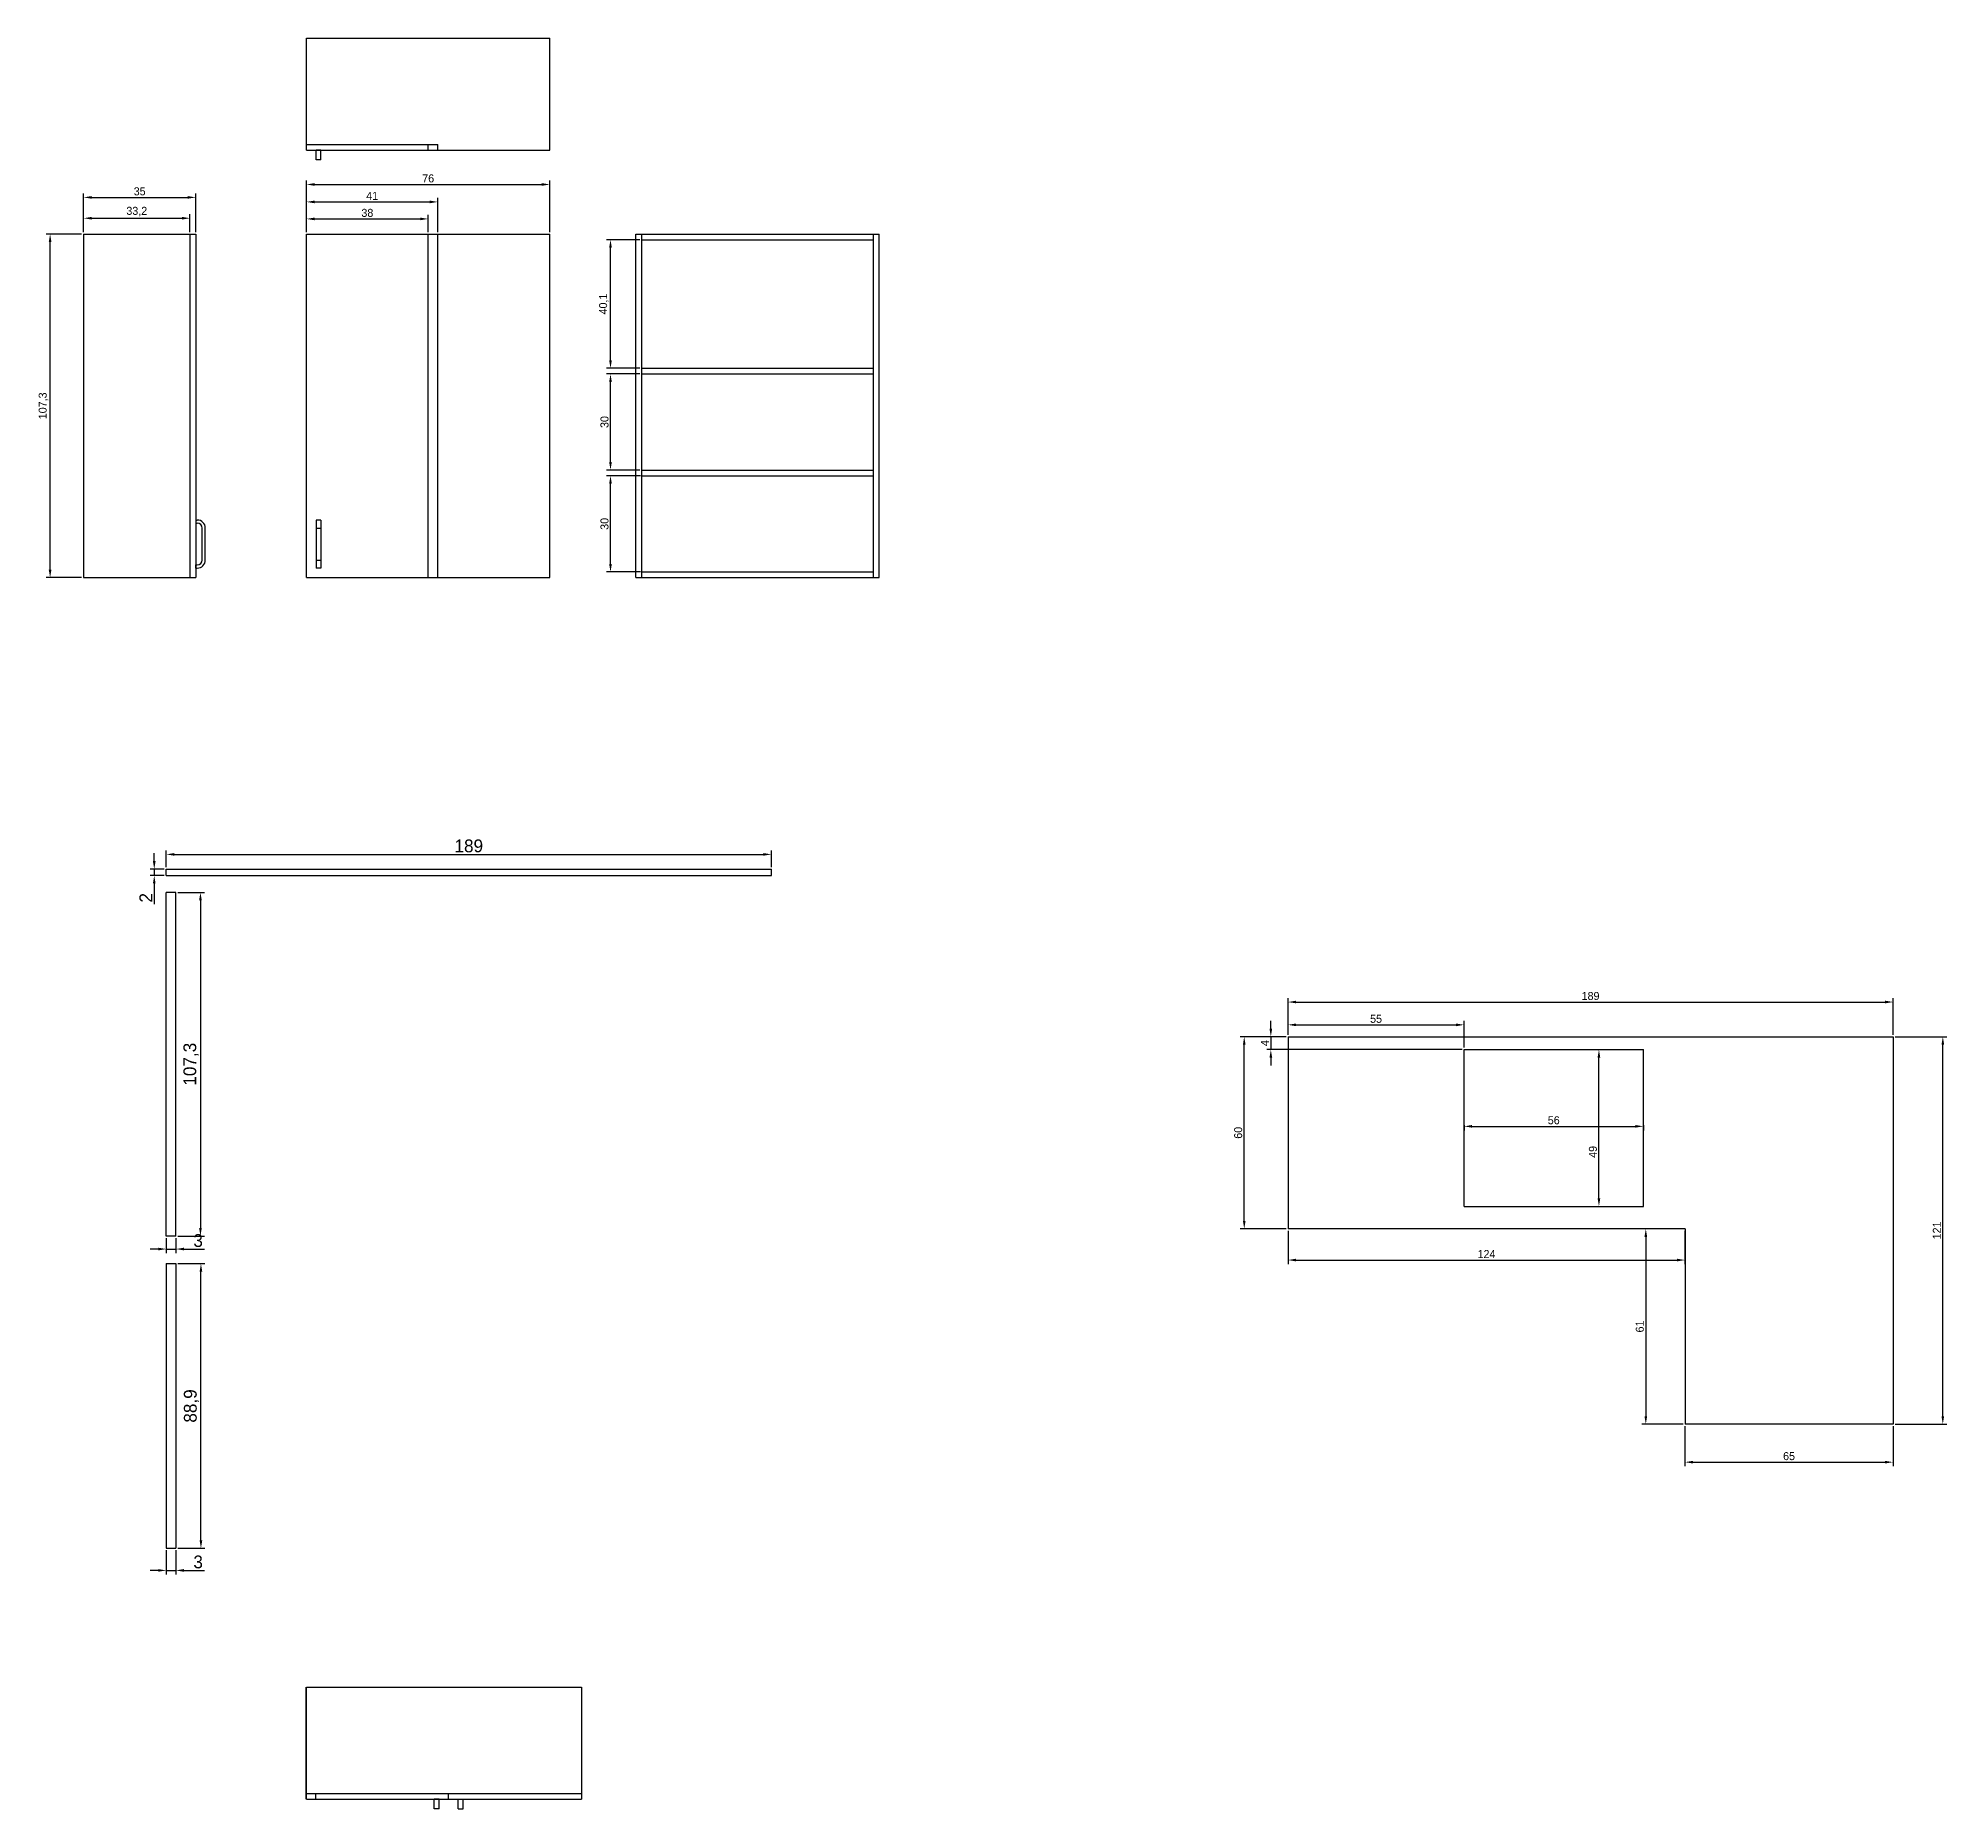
# Model space of a CAD drawing. Header units: millimetres. Extents: x 369 to 7898, y -3373 to 1610.
# Drawn here: x 1380 to 1976, y -292 to 260 of the extents above; entities that cross this region are included whole.
import ezdxf

# ---------------------------------------------------------------- set-up
doc = ezdxf.new("R2010")
doc.units = ezdxf.units.MM
doc.layers.add('Wymiar', color=7, linetype='Continuous', true_color=0x9e9e9e)
doc.dimstyles.new('ISO-25', dxfattribs={"dimtxt": 2.5, "dimasz": 2.5, "dimexe": 1.25, "dimexo": 0.625, "dimtad": 1, "dimtxsty": 'Standard', "dimcen": 2.5, "dimadec": 0, "dimazin": 0, "dimtfac": 1, "dimtmove": 0, "dimatfit": 3, "dimfxl": 1, "dimarcsym": 0})

# ---------------------------------------------------------------- blocks, each defined once
blk = doc.blocks.new('Z$W@#27982')
for p, q in [((0, 3), (0, 2.5)), ((0, 3), (1, 3)), ((1, 3), (1, 2.5)), ((2.5, 1), (12.5, 1)), ((2.5, 0), (12.5, 0)), ((15, 3), (14, 3)), ((14, 3), (14, 2.5)), ((15, 3), (15, 2.5))]:
    blk.add_line(p, q)
for centre, radius, start, end in [((2.5, 2.5), 2.5, 180, 270), ((2.5, 2.5), 1.5, 180, 270), ((12.5, 2.5), 1.5, 270, 0), ((12.5, 2.5), 2.5, 270, 0)]:
    blk.add_arc(centre, radius, start, end)
blk = doc.blocks.new('Z$W@#7927')
for p, q in [((0, 107.3), (35, 107.3)), ((0, 107.3), (0, 0)), ((33.2, 107.3), (33.2, 0)), ((35, 107.3), (35, 0)), ((0, 0), (35, 0))]:
    blk.add_line(p, q)
at = {"rotation": 90}
blk.add_blockref('Z$W@#27982', (38, 3), dxfattribs=at)
blk = doc.blocks.new('Z$W@#292')
for p, q in [((0, 1.5), (15, 1.5)), ((0, 1.5), (0, 0)), ((0, 0), (15, 0)), ((2.5, 0), (2.5, 1.5)), ((12.5, 0), (12.5, 1.5)), ((15, 1.5), (15, 0))]:
    blk.add_line(p, q)
blk = doc.blocks.new('Z$W@#30148')
for p, q in [((0, 107.3), (76, 107.3)), ((0, 0), (0, 107.3)), ((38, 0), (38, 107.3)), ((41, 0), (41, 107.3)), ((76, 0), (76, 107.3)), ((0, 0), (76, 0))]:
    blk.add_line(p, q)
at = {"rotation": -90.00000000000001}
blk.add_blockref('Z$W@#292', (3, 18), dxfattribs=at)
blk = doc.blocks.new('Z$W@#29328')
for p, q in [((0, 107.3), (76, 107.3)), ((0, 0), (0, 107.3)), ((1.8, 0), (1.8, 107.3)), ((1.8, 105.5), (74.2, 105.5)), ((74.2, 0), (74.2, 107.3)), ((76, 0), (76, 107.3)), ((1.8, 65.4), (74.2, 65.4)), ((1.8, 63.6), (74.2, 63.6)), ((1.8, 33.6), (74.2, 33.6)), ((1.8, 31.8), (74.2, 31.8)), ((0, 0), (76, 0)), ((1.8, 1.8), (74.2, 1.8))]:
    blk.add_line(p, q)
blk = doc.blocks.new('Z$W@#4144')
for p, q in [((0, 0), (0, 3)), ((1.5, 3), (0, 3)), ((1.5, 0), (0, 0)), ((1.5, 0), (1.5, 3))]:
    blk.add_line(p, q)
blk = doc.blocks.new('Z$W@#31160')
for p, q in [((0, 38), (76, 38)), ((0, 3), (0, 38)), ((76, 3), (76, 38)), ((0, 4.8), (41, 4.8)), ((0, 3), (76, 3)), ((38, 3), (38, 4.8)), ((41, 3), (41, 4.8))]:
    blk.add_line(p, q)
blk.add_blockref('Z$W@#4144', (3, 0))
blk = doc.blocks.new('*D400')
at = {"layer": 'Defpoints', "color": 0}
for p in [(1383.84, 199.31), (1394.32, 199.31), (1394.32, 92.01)]:
    blk.add_point(p, dxfattribs=at)
at = {"layer": 'Wymiar', "color": 0, "lineweight": -2}
for p, q in [((1393.7, 199.31), (1382.59, 199.31)), ((1383.84, 94.51), (1383.84, 196.81)), ((1393.7, 92.01), (1382.59, 92.01))]:
    blk.add_line(p, q, dxfattribs=at)
at = {"layer": 'Wymiar', "color": 0}
for points in [[(1384.26, 196.81), (1383.42, 196.81), (1383.84, 199.31)], [(1383.42, 94.51), (1384.26, 94.51), (1383.84, 92.01)]]:
    blk.add_solid(points, dxfattribs=at)
at = {"layer": 'Wymiar', "color": 0, "insert": (1381.76, 145.66), "char_height": 2.5, "attachment_point": 5, "rotation": 90}
blk.add_mtext('107,3', dxfattribs=at)
blk = doc.blocks.new('*D401')
at = {"layer": 'Defpoints', "color": 0}
for p in [(1427.52, 204.25), (1394.32, 199.31), (1427.52, 199.31)]:
    blk.add_point(p, dxfattribs=at)
at = {"layer": 'Wymiar', "color": 0, "lineweight": -2}
for p, q in [((1394.32, 199.93), (1394.32, 205.5)), ((1396.82, 204.25), (1425.02, 204.25)), ((1427.52, 199.93), (1427.52, 205.5))]:
    blk.add_line(p, q, dxfattribs=at)
at = {"layer": 'Wymiar', "color": 0}
for points in [[(1396.82, 204.67), (1396.82, 203.83), (1394.32, 204.25)], [(1425.02, 203.83), (1425.02, 204.67), (1427.52, 204.25)]]:
    blk.add_solid(points, dxfattribs=at)
at = {"layer": 'Wymiar', "color": 0, "insert": (1410.92, 206.33), "char_height": 2.5, "attachment_point": 5}
blk.add_mtext('33,2', dxfattribs=at)
blk = doc.blocks.new('*D402')
at = {"layer": 'Defpoints', "color": 0}
for p in [(1429.32, 210.77), (1394.32, 199.31), (1429.32, 199.31)]:
    blk.add_point(p, dxfattribs=at)
at = {"layer": 'Wymiar', "color": 0, "lineweight": -2}
for p, q in [((1394.32, 199.93), (1394.32, 212.02)), ((1396.82, 210.77), (1426.82, 210.77)), ((1429.32, 199.93), (1429.32, 212.02))]:
    blk.add_line(p, q, dxfattribs=at)
at = {"layer": 'Wymiar', "color": 0}
for points in [[(1396.82, 211.18), (1396.82, 210.35), (1394.32, 210.77)], [(1426.82, 210.35), (1426.82, 211.18), (1429.32, 210.77)]]:
    blk.add_solid(points, dxfattribs=at)
at = {"layer": 'Wymiar', "color": 0, "insert": (1411.82, 212.64), "char_height": 2.5, "attachment_point": 5}
blk.add_mtext('35', dxfattribs=at)
blk = doc.blocks.new('*D404')
at = {"layer": 'Defpoints', "color": 0}
for p in [(1501.94, 204.04), (1463.94, 199.31), (1501.94, 199.31)]:
    blk.add_point(p, dxfattribs=at)
at = {"layer": 'Wymiar', "color": 0, "lineweight": -2}
for p, q in [((1463.94, 199.93), (1463.94, 205.29)), ((1466.44, 204.04), (1499.44, 204.04)), ((1501.94, 199.93), (1501.94, 205.29))]:
    blk.add_line(p, q, dxfattribs=at)
at = {"layer": 'Wymiar', "color": 0}
for points in [[(1466.44, 204.45), (1466.44, 203.62), (1463.94, 204.04)], [(1499.44, 203.62), (1499.44, 204.45), (1501.94, 204.04)]]:
    blk.add_solid(points, dxfattribs=at)
at = {"layer": 'Wymiar', "color": 0, "insert": (1482.94, 205.91), "char_height": 2.5, "attachment_point": 5}
blk.add_mtext('38', dxfattribs=at)
blk = doc.blocks.new('*D405')
at = {"layer": 'Defpoints', "color": 0}
for p in [(1504.94, 209.34), (1463.94, 199.31), (1504.94, 199.31)]:
    blk.add_point(p, dxfattribs=at)
at = {"layer": 'Wymiar', "color": 0, "lineweight": -2}
for p, q in [((1463.94, 199.93), (1463.94, 210.59)), ((1466.44, 209.34), (1502.44, 209.34)), ((1504.94, 199.93), (1504.94, 210.59))]:
    blk.add_line(p, q, dxfattribs=at)
at = {"layer": 'Wymiar', "color": 0}
for points in [[(1466.44, 209.76), (1466.44, 208.92), (1463.94, 209.34)], [(1502.44, 208.92), (1502.44, 209.76), (1504.94, 209.34)]]:
    blk.add_solid(points, dxfattribs=at)
at = {"layer": 'Wymiar', "color": 0, "insert": (1484.44, 211.22), "char_height": 2.5, "attachment_point": 5}
blk.add_mtext('41', dxfattribs=at)
blk = doc.blocks.new('*D406')
at = {"layer": 'Defpoints', "color": 0}
for p in [(1539.94, 214.8), (1463.94, 199.31), (1539.94, 199.31)]:
    blk.add_point(p, dxfattribs=at)
at = {"layer": 'Wymiar', "color": 0, "lineweight": -2}
for p, q in [((1463.94, 199.93), (1463.94, 216.05)), ((1466.44, 214.8), (1537.44, 214.8)), ((1539.94, 199.93), (1539.94, 216.05))]:
    blk.add_line(p, q, dxfattribs=at)
at = {"layer": 'Wymiar', "color": 0}
for points in [[(1466.44, 215.21), (1466.44, 214.38), (1463.94, 214.8)], [(1537.44, 214.38), (1537.44, 215.21), (1539.94, 214.8)]]:
    blk.add_solid(points, dxfattribs=at)
at = {"layer": 'Wymiar', "color": 0, "insert": (1501.94, 216.67), "char_height": 2.5, "attachment_point": 5}
blk.add_mtext('76', dxfattribs=at)
blk = doc.blocks.new('*D407')
at = {"layer": 'Defpoints', "color": 0}
for p in [(1558.89, 123.81), (1568.93, 123.81), (1568.93, 93.81)]:
    blk.add_point(p, dxfattribs=at)
at = {"layer": 'Wymiar', "color": 0, "lineweight": -2}
for p, q in [((1568.31, 123.81), (1557.64, 123.81)), ((1558.89, 96.31), (1558.89, 121.31)), ((1568.31, 93.81), (1557.64, 93.81))]:
    blk.add_line(p, q, dxfattribs=at)
at = {"layer": 'Wymiar', "color": 0}
for points in [[(1559.31, 121.31), (1558.47, 121.31), (1558.89, 123.81)], [(1558.47, 96.31), (1559.31, 96.31), (1558.89, 93.81)]]:
    blk.add_solid(points, dxfattribs=at)
at = {"layer": 'Wymiar', "color": 0, "insert": (1557.02, 108.81), "char_height": 2.5, "attachment_point": 5, "rotation": 90}
blk.add_mtext('30', dxfattribs=at)
blk = doc.blocks.new('*D408')
at = {"layer": 'Defpoints', "color": 0}
for p in [(1558.89, 155.61), (1568.65, 155.61), (1568.65, 125.61)]:
    blk.add_point(p, dxfattribs=at)
at = {"layer": 'Wymiar', "color": 0, "lineweight": -2}
for p, q in [((1568.03, 155.61), (1557.64, 155.61)), ((1558.89, 128.11), (1558.89, 153.11)), ((1568.03, 125.61), (1557.64, 125.61))]:
    blk.add_line(p, q, dxfattribs=at)
at = {"layer": 'Wymiar', "color": 0}
for points in [[(1559.31, 153.11), (1558.47, 153.11), (1558.89, 155.61)], [(1558.47, 128.11), (1559.31, 128.11), (1558.89, 125.61)]]:
    blk.add_solid(points, dxfattribs=at)
at = {"layer": 'Wymiar', "color": 0, "insert": (1557.02, 140.61), "char_height": 2.5, "attachment_point": 5, "rotation": 90}
blk.add_mtext('30', dxfattribs=at)
blk = doc.blocks.new('*D409')
at = {"layer": 'Defpoints', "color": 0}
for p in [(1558.89, 197.51), (1568.65, 197.51), (1568.65, 157.41)]:
    blk.add_point(p, dxfattribs=at)
at = {"layer": 'Wymiar', "color": 0, "lineweight": -2}
for p, q in [((1568.03, 197.51), (1557.64, 197.51)), ((1558.89, 159.91), (1558.89, 195.01)), ((1568.03, 157.41), (1557.64, 157.41))]:
    blk.add_line(p, q, dxfattribs=at)
at = {"layer": 'Wymiar', "color": 0}
for points in [[(1559.31, 195.01), (1558.47, 195.01), (1558.89, 197.51)], [(1558.47, 159.91), (1559.31, 159.91), (1558.89, 157.41)]]:
    blk.add_solid(points, dxfattribs=at)
at = {"layer": 'Wymiar', "color": 0, "insert": (1556.81, 177.46), "char_height": 2.5, "attachment_point": 5, "rotation": 90}
blk.add_mtext('40,1', dxfattribs=at)
blk = doc.blocks.new('Z$W@#961')
for p, q in [((0, 0), (0, 2)), ((0, 2), (189, 2)), ((0, 0), (189, 0)), ((189, 0), (189, 2))]:
    blk.add_line(p, q)
blk = doc.blocks.new('Z$W@#29175')
for p, q in [((3, 107.3), (0, 107.3)), ((0, 0), (0, 107.3)), ((3, 0), (3, 107.3)), ((3, 0), (0, 0))]:
    blk.add_line(p, q)
blk = doc.blocks.new('Z$W@#19157')
for p, q in [((0, 88.9), (3, 88.9)), ((0, 88.9), (0, 0)), ((3, 88.9), (3, 0)), ((0, 0), (3, 0))]:
    blk.add_line(p, q)
blk = doc.blocks.new('*D446')
at = {"layer": 'Defpoints', "color": 0}
for p in [(1420.13, 1), (1609.13, 5.59), (1609.13, 1)]:
    blk.add_point(p, dxfattribs=at)
at = {"layer": 'Wymiar', "color": 0, "lineweight": -2}
for p, q in [((1420.13, 1.62), (1420.13, 6.84)), ((1609.13, 1.62), (1609.13, 6.84)), ((1422.63, 5.59), (1606.63, 5.59))]:
    blk.add_line(p, q, dxfattribs=at)
at = {"layer": 'Wymiar', "color": 0}
for points in [[(1422.63, 6.01), (1422.63, 5.17), (1420.13, 5.59)], [(1606.63, 5.17), (1606.63, 6.01), (1609.13, 5.59)]]:
    blk.add_solid(points, dxfattribs=at)
at = {"layer": 'Wymiar', "color": 0, "insert": (1514.63, 8.22), "char_height": 4, "attachment_point": 5}
blk.add_mtext('189', dxfattribs=at)
blk = doc.blocks.new('*D447')
at = {"layer": 'Defpoints', "color": 0}
for p in [(1420.13, 1), (1416.38, -1), (1420.13, -1)]:
    blk.add_point(p, dxfattribs=at)
at = {"layer": 'Wymiar', "color": 0, "lineweight": -2}
for p, q in [((1416.38, 3.5), (1416.38, 6)), ((1419.51, 1), (1415.13, 1)), ((1416.38, 1), (1416.38, -1)), ((1419.51, -1), (1415.13, -1)), ((1416.38, -3.5), (1416.38, -9.92))]:
    blk.add_line(p, q, dxfattribs=at)
at = {"layer": 'Wymiar', "color": 0}
for points in [[(1415.96, 3.5), (1416.79, 3.5), (1416.38, 1)], [(1416.79, -3.5), (1415.96, -3.5), (1416.38, -1)]]:
    blk.add_solid(points, dxfattribs=at)
at = {"layer": 'Wymiar', "color": 0, "insert": (1413.75, -7.96), "char_height": 4, "attachment_point": 5, "rotation": 90}
blk.add_mtext('2', dxfattribs=at)
blk = doc.blocks.new('*D448')
at = {"layer": 'Defpoints', "color": 0}
for p in [(1423.13, -6.29), (1423.13, -113.59), (1430.81, -113.59)]:
    blk.add_point(p, dxfattribs=at)
at = {"layer": 'Wymiar', "color": 0, "lineweight": -2}
for p, q in [((1423.76, -6.29), (1432.06, -6.29)), ((1430.81, -8.79), (1430.81, -111.09)), ((1423.76, -113.59), (1432.06, -113.59))]:
    blk.add_line(p, q, dxfattribs=at)
at = {"layer": 'Wymiar', "color": 0}
for points in [[(1431.22, -8.79), (1430.39, -8.79), (1430.81, -6.29)], [(1430.39, -111.09), (1431.22, -111.09), (1430.81, -113.59)]]:
    blk.add_solid(points, dxfattribs=at)
at = {"layer": 'Wymiar', "color": 0, "insert": (1427.85, -59.94), "char_height": 4, "attachment_point": 5, "rotation": 90}
blk.add_mtext('107,3', dxfattribs=at)
blk = doc.blocks.new('*D449')
at = {"layer": 'Defpoints', "color": 0}
for p in [(1420.13, -113.59), (1423.13, -113.59), (1423.13, -117.66)]:
    blk.add_point(p, dxfattribs=at)
at = {"layer": 'Wymiar', "color": 0, "lineweight": -2}
for p, q in [((1417.63, -117.66), (1415.13, -117.66)), ((1420.13, -114.22), (1420.13, -118.91)), ((1420.13, -117.66), (1423.13, -117.66)), ((1423.13, -114.22), (1423.13, -118.91)), ((1425.63, -117.66), (1432.05, -117.66))]:
    blk.add_line(p, q, dxfattribs=at)
at = {"layer": 'Wymiar', "color": 0}
for points in [[(1417.63, -118.07), (1417.63, -117.24), (1420.13, -117.66)], [(1425.63, -117.24), (1425.63, -118.07), (1423.13, -117.66)]]:
    blk.add_solid(points, dxfattribs=at)
at = {"layer": 'Wymiar', "color": 0, "insert": (1430.09, -115.03), "char_height": 4, "attachment_point": 5}
blk.add_mtext('3', dxfattribs=at)
blk = doc.blocks.new('*D450')
at = {"layer": 'Defpoints', "color": 0}
for p in [(1423.13, -122.21), (1430.96, -122.21), (1423.13, -211.11)]:
    blk.add_point(p, dxfattribs=at)
at = {"layer": 'Wymiar', "color": 0, "lineweight": -2}
for p, q in [((1423.76, -122.21), (1432.21, -122.21)), ((1430.96, -208.61), (1430.96, -124.71)), ((1423.76, -211.11), (1432.21, -211.11))]:
    blk.add_line(p, q, dxfattribs=at)
at = {"layer": 'Wymiar', "color": 0}
for points in [[(1431.38, -124.71), (1430.54, -124.71), (1430.96, -122.21)], [(1430.54, -208.61), (1431.38, -208.61), (1430.96, -211.11)]]:
    blk.add_solid(points, dxfattribs=at)
at = {"layer": 'Wymiar', "color": 0, "insert": (1428, -166.66), "char_height": 4, "attachment_point": 5, "rotation": 90}
blk.add_mtext('88,9', dxfattribs=at)
blk = doc.blocks.new('*D451')
at = {"layer": 'Defpoints', "color": 0}
for p in [(1420.13, -211.11), (1423.13, -211.11), (1423.13, -218.01)]:
    blk.add_point(p, dxfattribs=at)
at = {"layer": 'Wymiar', "color": 0, "lineweight": -2}
for p, q in [((1420.13, -211.74), (1420.13, -219.26)), ((1423.13, -211.74), (1423.13, -219.26)), ((1417.63, -218.01), (1415.13, -218.01)), ((1420.13, -218.01), (1423.13, -218.01)), ((1425.63, -218.01), (1432.05, -218.01))]:
    blk.add_line(p, q, dxfattribs=at)
at = {"layer": 'Wymiar', "color": 0}
for points in [[(1417.63, -218.43), (1417.63, -217.6), (1420.13, -218.01)], [(1425.63, -217.6), (1425.63, -218.43), (1423.13, -218.01)]]:
    blk.add_solid(points, dxfattribs=at)
at = {"layer": 'Wymiar', "color": 0, "insert": (1430.09, -215.39), "char_height": 4, "attachment_point": 5}
blk.add_mtext('3', dxfattribs=at)
blk = doc.blocks.new('Z$W@#6799')
for p, q in [((0, 38), (0, 3)), ((0, 3), (0, 38)), ((0.1, 38), (86, 38)), ((86, 38), (86, 3)), ((0.1, 4.8), (86, 4.8)), ((0.1, 3), (48.5, 3)), ((3, 3), (3, 4.8)), ((3, 3), (43.9, 3)), ((44.1, 3), (86, 3)), ((44.5, 3), (44.5, 4.8))]:
    blk.add_line(p, q)
blk.add_blockref('Z$W@#4144', (40, 0))
at = {"xscale": -1}
blk.add_blockref('Z$W@#4144', (49, 0), dxfattribs=at)
blk = doc.blocks.new('*D501')
at = {"layer": 'Defpoints', "color": 0}
for p in [(1959.52, -40.52), (1770.52, -51.35), (1959.52, -51.35)]:
    blk.add_point(p, dxfattribs=at)
at = {"layer": 'Wymiar', "color": 0, "lineweight": -2}
for p, q in [((1770.52, -50.72), (1770.52, -39.27)), ((1773.02, -40.52), (1957.02, -40.52)), ((1959.52, -50.72), (1959.52, -39.27))]:
    blk.add_line(p, q, dxfattribs=at)
at = {"layer": 'Wymiar', "color": 0}
for points in [[(1773.02, -40.1), (1773.02, -40.93), (1770.52, -40.52)], [(1957.02, -40.93), (1957.02, -40.1), (1959.52, -40.52)]]:
    blk.add_solid(points, dxfattribs=at)
at = {"layer": 'Wymiar', "color": 0, "insert": (1865.02, -38.64), "char_height": 2.5, "attachment_point": 5}
blk.add_mtext('189', dxfattribs=at)
blk = doc.blocks.new('*D502')
at = {"layer": 'Defpoints', "color": 0}
for p in [(1756.84, -51.35), (1770.52, -51.35), (1770.52, -111.35)]:
    blk.add_point(p, dxfattribs=at)
at = {"layer": 'Wymiar', "color": 0, "lineweight": -2}
for p, q in [((1769.9, -51.35), (1755.59, -51.35)), ((1756.84, -108.85), (1756.84, -53.85)), ((1769.9, -111.35), (1755.59, -111.35))]:
    blk.add_line(p, q, dxfattribs=at)
at = {"layer": 'Wymiar', "color": 0}
for points in [[(1757.26, -53.85), (1756.43, -53.85), (1756.84, -51.35)], [(1756.43, -108.85), (1757.26, -108.85), (1756.84, -111.35)]]:
    blk.add_solid(points, dxfattribs=at)
at = {"layer": 'Wymiar', "color": 0, "insert": (1754.97, -81.35), "char_height": 2.5, "attachment_point": 5, "rotation": 90}
blk.add_mtext('60', dxfattribs=at)
blk = doc.blocks.new('*D503')
at = {"layer": 'Defpoints', "color": 0}
for p in [(1770.52, -111.35), (1894.52, -111.35), (1894.52, -121.1)]:
    blk.add_point(p, dxfattribs=at)
at = {"layer": 'Wymiar', "color": 0, "lineweight": -2}
for p, q in [((1770.52, -111.97), (1770.52, -122.35)), ((1894.52, -111.97), (1894.52, -122.35)), ((1773.02, -121.1), (1892.02, -121.1))]:
    blk.add_line(p, q, dxfattribs=at)
at = {"layer": 'Wymiar', "color": 0}
for points in [[(1773.02, -120.68), (1773.02, -121.51), (1770.52, -121.1)], [(1892.02, -121.51), (1892.02, -120.68), (1894.52, -121.1)]]:
    blk.add_solid(points, dxfattribs=at)
at = {"layer": 'Wymiar', "color": 0, "insert": (1832.52, -119.22), "char_height": 2.5, "attachment_point": 5}
blk.add_mtext('124', dxfattribs=at)
blk = doc.blocks.new('*D504')
at = {"layer": 'Defpoints', "color": 0}
for p in [(1894.52, -111.35), (1882.28, -172.35), (1894.52, -172.35)]:
    blk.add_point(p, dxfattribs=at)
at = {"layer": 'Wymiar', "color": 0, "lineweight": -2}
for p, q in [((1893.9, -111.35), (1881.03, -111.35)), ((1882.28, -113.85), (1882.28, -169.85)), ((1893.9, -172.35), (1881.03, -172.35))]:
    blk.add_line(p, q, dxfattribs=at)
at = {"layer": 'Wymiar', "color": 0}
for points in [[(1882.69, -113.85), (1881.86, -113.85), (1882.28, -111.35)], [(1881.86, -169.85), (1882.69, -169.85), (1882.28, -172.35)]]:
    blk.add_solid(points, dxfattribs=at)
at = {"layer": 'Wymiar', "color": 0, "insert": (1880.4, -141.85), "char_height": 2.5, "attachment_point": 5, "rotation": 90}
blk.add_mtext('61', dxfattribs=at)
blk = doc.blocks.new('*D505')
at = {"layer": 'Defpoints', "color": 0}
for p in [(1894.52, -172.35), (1959.52, -172.35), (1959.52, -184.21)]:
    blk.add_point(p, dxfattribs=at)
at = {"layer": 'Wymiar', "color": 0, "lineweight": -2}
for p, q in [((1894.52, -172.97), (1894.52, -185.46)), ((1959.52, -172.97), (1959.52, -185.46)), ((1897.02, -184.21), (1957.02, -184.21))]:
    blk.add_line(p, q, dxfattribs=at)
at = {"layer": 'Wymiar', "color": 0}
for points in [[(1897.02, -183.8), (1897.02, -184.63), (1894.52, -184.21)], [(1957.02, -184.63), (1957.02, -183.8), (1959.52, -184.21)]]:
    blk.add_solid(points, dxfattribs=at)
at = {"layer": 'Wymiar', "color": 0, "insert": (1927.02, -182.34), "char_height": 2.5, "attachment_point": 5}
blk.add_mtext('65', dxfattribs=at)
blk = doc.blocks.new('*D506')
at = {"layer": 'Defpoints', "color": 0}
for p in [(1959.52, -51.35), (1975.05, -51.35), (1959.52, -172.35)]:
    blk.add_point(p, dxfattribs=at)
at = {"layer": 'Wymiar', "color": 0, "lineweight": -2}
for p, q in [((1960.15, -51.35), (1976.3, -51.35)), ((1975.05, -169.85), (1975.05, -53.85)), ((1960.15, -172.35), (1976.3, -172.35))]:
    blk.add_line(p, q, dxfattribs=at)
at = {"layer": 'Wymiar', "color": 0}
for points in [[(1975.47, -53.85), (1974.64, -53.85), (1975.05, -51.35)], [(1974.64, -169.85), (1975.47, -169.85), (1975.05, -172.35)]]:
    blk.add_solid(points, dxfattribs=at)
at = {"layer": 'Wymiar', "color": 0, "insert": (1973.18, -111.85), "char_height": 2.5, "attachment_point": 5, "rotation": 90}
blk.add_mtext('121', dxfattribs=at)
blk = doc.blocks.new('Z$W@#164')
for p, q in [((0, 121), (189, 121)), ((0, 121), (0, 61)), ((189, 121), (189, 61)), ((124, 61), (0, 61)), ((124, 61), (124, 0)), ((189, 61), (189, 0)), ((189, 0), (124, 0))]:
    blk.add_line(p, q)
blk = doc.blocks.new('Z$W@#12185')
for p, q in [((0, 0), (0, 49)), ((0, 49), (56, 49)), ((56, 0), (56, 49)), ((0, 0), (56, 0))]:
    blk.add_line(p, q)
blk = doc.blocks.new('*D510')
at = {"layer": 'Defpoints', "color": 0}
for p in [(1770.52, -51.35), (1765.15, -55.35), (1825.52, -55.35)]:
    blk.add_point(p, dxfattribs=at)
at = {"layer": 'Wymiar', "color": 0, "lineweight": -2}
for p, q in [((1765.15, -48.85), (1765.15, -46.35)), ((1769.9, -51.35), (1763.9, -51.35)), ((1765.15, -51.35), (1765.15, -55.35)), ((1824.9, -55.35), (1763.9, -55.35)), ((1765.15, -57.85), (1765.15, -60.35))]:
    blk.add_line(p, q, dxfattribs=at)
at = {"layer": 'Wymiar', "color": 0}
for points in [[(1764.74, -48.85), (1765.57, -48.85), (1765.15, -51.35)], [(1765.57, -57.85), (1764.74, -57.85), (1765.15, -55.35)]]:
    blk.add_solid(points, dxfattribs=at)
at = {"layer": 'Wymiar', "color": 0, "insert": (1763.28, -53.35), "char_height": 2.5, "attachment_point": 5, "rotation": 90}
blk.add_mtext('4', dxfattribs=at)
blk = doc.blocks.new('*D511')
at = {"layer": 'Defpoints', "color": 0}
for p in [(1825.52, -47.64), (1770.52, -51.35), (1825.52, -55.35)]:
    blk.add_point(p, dxfattribs=at)
at = {"layer": 'Wymiar', "color": 0, "lineweight": -2}
for p, q in [((1770.52, -50.72), (1770.52, -46.39)), ((1773.02, -47.64), (1823.02, -47.64)), ((1825.52, -54.72), (1825.52, -46.39))]:
    blk.add_line(p, q, dxfattribs=at)
at = {"layer": 'Wymiar', "color": 0}
for points in [[(1773.02, -47.23), (1773.02, -48.06), (1770.52, -47.64)], [(1823.02, -48.06), (1823.02, -47.23), (1825.52, -47.64)]]:
    blk.add_solid(points, dxfattribs=at)
at = {"layer": 'Wymiar', "color": 0, "insert": (1798.02, -45.77), "char_height": 2.5, "attachment_point": 5}
blk.add_mtext('55', dxfattribs=at)
blk = doc.blocks.new('*D512')
at = {"layer": 'Defpoints', "color": 0}
for p in [(1825.52, -78.31), (1881.52, -78.31), (1881.52, -79.34)]:
    blk.add_point(p, dxfattribs=at)
at = {"layer": 'Wymiar', "color": 0, "lineweight": -2}
for p, q in [((1825.52, -78.94), (1825.52, -80.59)), ((1828.02, -79.34), (1879.02, -79.34)), ((1881.52, -78.94), (1881.52, -80.59))]:
    blk.add_line(p, q, dxfattribs=at)
at = {"layer": 'Wymiar', "color": 0}
for points in [[(1828.02, -78.92), (1828.02, -79.75), (1825.52, -79.34)], [(1879.02, -79.75), (1879.02, -78.92), (1881.52, -79.34)]]:
    blk.add_solid(points, dxfattribs=at)
at = {"layer": 'Wymiar', "color": 0, "insert": (1853.52, -77.46), "char_height": 2.5, "attachment_point": 5}
blk.add_mtext('56', dxfattribs=at)
blk = doc.blocks.new('*D513')
at = {"layer": 'Defpoints', "color": 0}
for p in [(1866.47, -55.35), (1867.64, -55.35), (1866.47, -104.35)]:
    blk.add_point(p, dxfattribs=at)
at = {"layer": 'Wymiar', "color": 0, "lineweight": -2}
for p, q in [((1867.09, -55.35), (1868.89, -55.35)), ((1867.64, -101.85), (1867.64, -57.85)), ((1867.09, -104.35), (1868.89, -104.35))]:
    blk.add_line(p, q, dxfattribs=at)
at = {"layer": 'Wymiar', "color": 0}
for points in [[(1868.05, -57.85), (1867.22, -57.85), (1867.64, -55.35)], [(1867.22, -101.85), (1868.05, -101.85), (1867.64, -104.35)]]:
    blk.add_solid(points, dxfattribs=at)
at = {"layer": 'Wymiar', "color": 0, "insert": (1865.76, -87.32), "char_height": 2.5, "attachment_point": 5, "rotation": 90}
blk.add_mtext('49', dxfattribs=at)

msp = doc.modelspace()

# ---------------------------------------------------------------- block references
for name, p in [('Z$W@#31160', (1463.939, 222.478)), ('Z$W@#7927', (1394.325, 92.01)), ('Z$W@#30148', (1463.939, 92.01)), ('Z$W@#29328', (1566.854, 92.01)), ('Z$W@#961', (1420.133, -1.005)), ('Z$W@#29175', (1420.133, -113.593)), ('Z$W@#164', (1770.525, -172.35)), ('Z$W@#12185', (1825.525, -104.35)), ('Z$W@#19157', (1420.133, -211.111)), ('Z$W@#6799', (1463.839, -292.464))]:
    msp.add_blockref(name, p)

# ---------------------------------------------------------------- dimensions: what is measured, and where the dimension line sits
at = {"layer": 'Wymiar'}
for base, p1, p2, picture, middle in [((1539.939, 214.797), (1463.939, 199.31), (1539.939, 199.31), '*D406', (1501.939, 216.672)), ((1429.325, 210.766), (1394.325, 199.31), (1429.325, 199.31), '*D402', (1411.825, 212.641)), ((1504.939, 209.341), (1463.939, 199.31), (1504.939, 199.31), '*D405', (1484.439, 211.216)), ((1427.525, 204.249), (1394.325, 199.31), (1427.525, 199.31), '*D401', (1410.925, 206.333)), ((1501.939, 204.037), (1463.939, 199.31), (1501.939, 199.31), '*D404', (1482.939, 205.912)), ((1959.525, -40.518), (1770.525, -51.35), (1959.525, -51.35), '*D501', (1865.025, -38.643)), ((1825.525, -47.642), (1770.525, -51.35), (1825.525, -55.35), '*D511', (1798.025, -45.767)), ((1881.525, -79.335), (1825.525, -78.313), (1881.525, -78.313), '*D512', (1853.525, -77.46)), ((1894.525, -121.096), (1770.525, -111.35), (1894.525, -111.35), '*D503', (1832.525, -119.221)), ((1959.525, -184.215), (1894.525, -172.35), (1959.525, -172.35), '*D505', (1927.025, -182.34))]:
    dim = msp.add_linear_dim(base=base, p1=p1, p2=p2, dimstyle='ISO-25', dxfattribs=at)
    dim.commit()
    dim.dimension.update_dxf_attribs({"geometry": picture, "text_midpoint": middle})
for base, p1, p2, picture, middle in [((1383.842, 199.31), (1394.325, 92.01), (1394.325, 199.31), '*D400', (1381.758, 145.66)), ((1558.891, 197.51), (1568.654, 157.41), (1568.654, 197.51), '*D409', (1556.808, 177.46)), ((1558.891, 155.61), (1568.654, 125.61), (1568.654, 155.61), '*D408', (1557.016, 140.61)), ((1558.891, 123.81), (1568.934, 93.81), (1568.934, 123.81), '*D407', (1557.016, 108.81)), ((1765.153, -55.35), (1770.525, -51.35), (1825.525, -55.35), '*D510', (1763.278, -53.35)), ((1756.842, -51.35), (1770.525, -111.35), (1770.525, -51.35), '*D502', (1754.967, -81.35)), ((1975.054, -51.35), (1959.525, -172.35), (1959.525, -51.35), '*D506', (1973.179, -111.85)), ((1882.275, -172.35), (1894.525, -111.35), (1894.525, -172.35), '*D504', (1880.4, -141.85))]:
    dim = msp.add_linear_dim(base=base, p1=p1, p2=p2, angle=90, dimstyle='ISO-25', dxfattribs=at)
    dim.commit()
    dim.dimension.update_dxf_attribs({"geometry": picture, "text_midpoint": middle})
for base, p1, p2, picture, middle in [((1416.378, -1.005), (1420.133, 0.995), (1420.133, -1.005), '*D447', (1413.753, -7.963)), ((1430.807, -113.593), (1423.133, -6.293), (1423.133, -113.593), '*D448', (1427.849, -59.943)), ((1430.96, -122.211), (1423.133, -211.111), (1423.133, -122.211), '*D450', (1428.002, -166.661))]:
    dim = msp.add_linear_dim(base=base, p1=p1, p2=p2, angle=90, dimstyle='ISO-25', override={"dimtxt": 4}, dxfattribs=at)
    dim.commit()
    dim.dimension.update_dxf_attribs({"geometry": picture, "text_midpoint": middle})
for base, p1, p2, picture, middle in [((1609.133, 5.591), (1420.133, 0.995), (1609.133, 0.995), '*D446', (1514.633, 8.216)), ((1423.133, -117.655), (1420.133, -113.593), (1423.133, -113.593), '*D449', (1430.091, -115.03)), ((1423.133, -218.013), (1420.133, -211.111), (1423.133, -211.111), '*D451', (1430.091, -215.388))]:
    dim = msp.add_linear_dim(base=base, p1=p1, p2=p2, dimstyle='ISO-25', override={"dimtxt": 4}, dxfattribs=at)
    dim.commit()
    dim.dimension.update_dxf_attribs({"geometry": picture, "text_midpoint": middle})
dim = msp.add_linear_dim(base=(1867.637, -55.35), p1=(1866.469, -104.35), p2=(1866.469, -55.35), angle=90, dimstyle='ISO-25', dxfattribs=at)
dim.commit()
dim.dimension.update_dxf_attribs({"geometry": '*D513', "text_midpoint": (1867.637, -87.319), "dimtype": 160})

doc.saveas('drawing.dxf')
